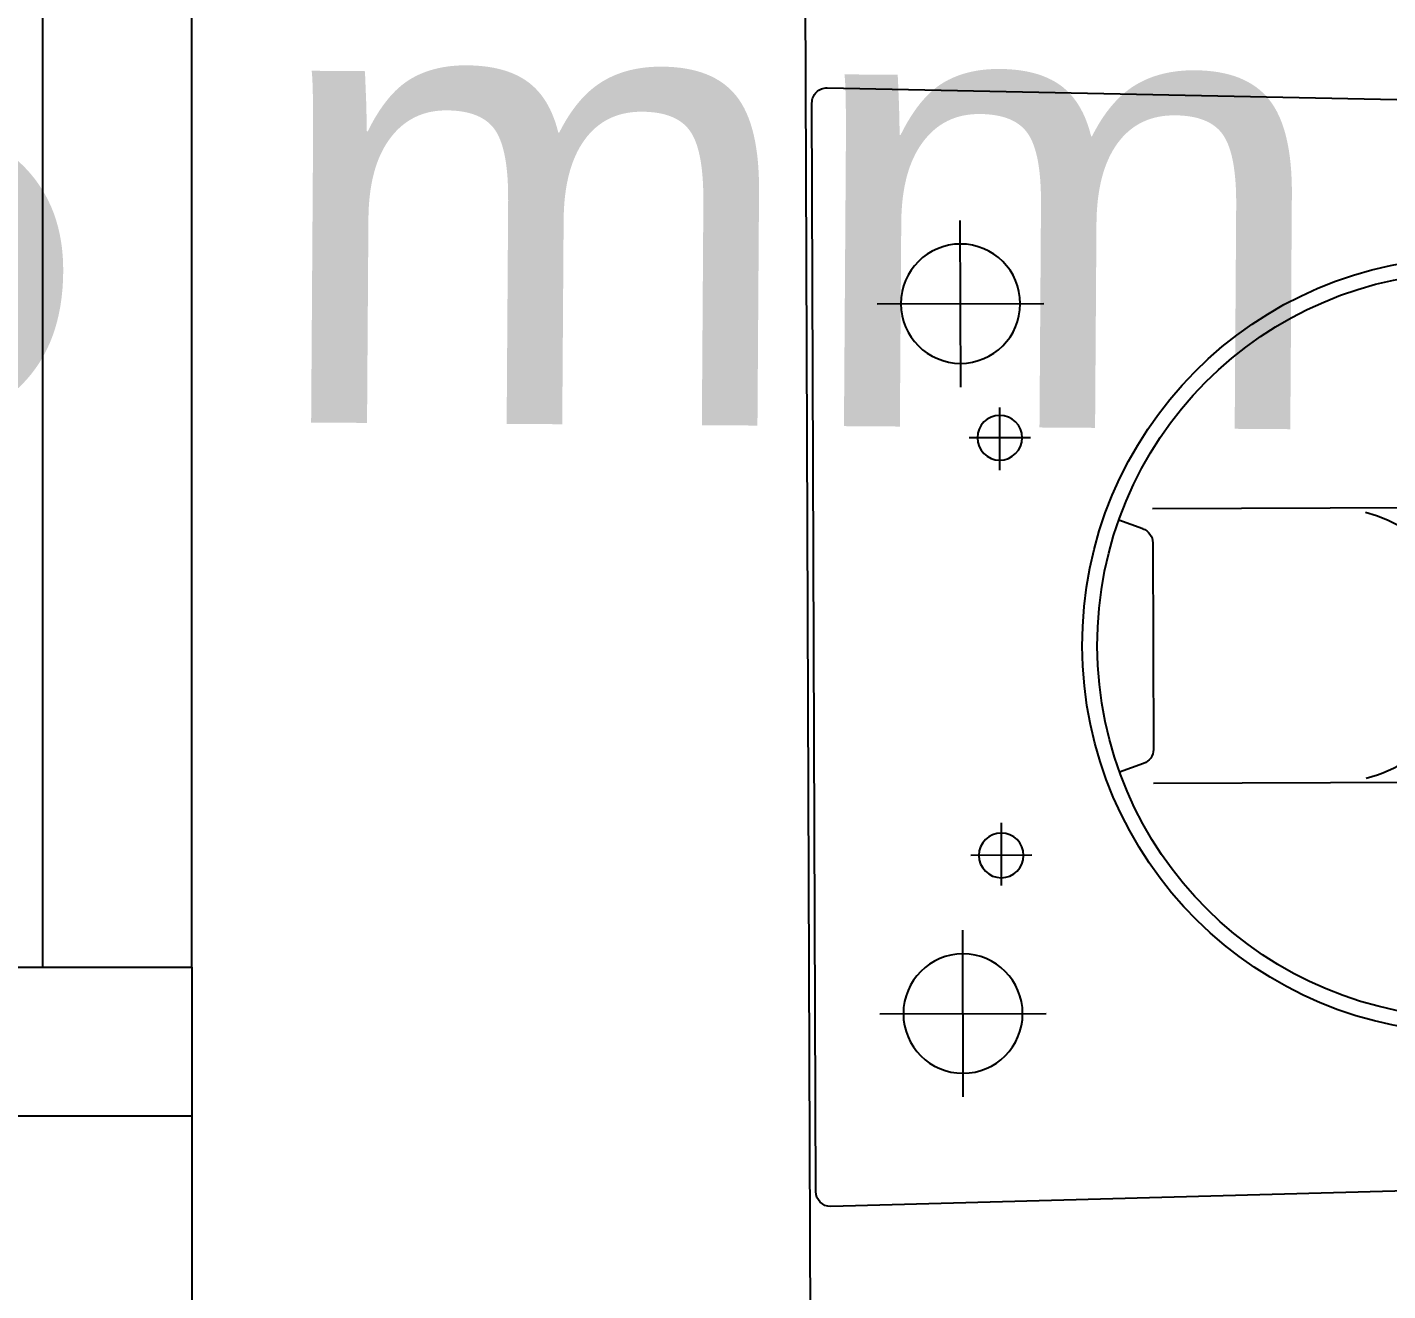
# Model space of a CAD drawing. Extents: x -678889171 to 586587, y -792238163 to 335485.
# Drawn here: x 83686.2 to 84142.4, y 48316.9 to 48740.5 of the extents above; entities that cross this region are included whole.
import ezdxf
from ezdxf import colors
from ezdxf.entities.mleader import LeaderData, LeaderLine
from ezdxf.math import Vec2, Vec3

# ---------------------------------------------------------------- set-up
doc = ezdxf.new("R2010")
doc.units = 0
doc.header["$MEASUREMENT"] = 0
for name, color, linetype in [('E-TEXT', 3, 'Continuous'), ('XR-Typ26$0$XR-A-TYP-2-3-4-5-6-7-8-9-10$0$A-FURN-SANT', 252, 'Continuous'), ('XR-Typ26$0$XR-A-TYP-2-3-4-5-6-7-8-9-10$0$A-WALL', 252, 'Continuous'), ('XR-Typ26$0$XR-A-TYP-2-3-4-5-6-7-8-9-10$0$XR-A-TYP$0$TYPICAL TYPES$0$I-WC', 252, 'Continuous'), ('XR-Typ26$0$XR-A-TYP-2-3-4-5-6-7-8-9-10$0$XR-A-TYP-2-4-6-7-8$0$A-GLAZ', 252, 'Continuous')]:
    doc.layers.add(name, color=color, linetype=linetype)
doc.styles.get("Standard").update_dxf_attribs({"font": 'arial.ttf'})

# ---------------------------------------------------------------- blocks, each defined once
blk = doc.blocks.new('XR-Typ26$0$XR-A-TYP-2-3-4-5-6-7-8-9-10$0$XR-A-TYP$0$TYPICAL TYPES$0$XREF_3BR$0$YHFH')
at = {"layer": 'XR-Typ26$0$XR-A-TYP-2-3-4-5-6-7-8-9-10$0$A-FURN-SANT', "ltscale": 2}
for p, q in [((3816.29924688441, 8625.995165245127, -1.649815125137933e-08), (3816.29924688441, 8570.117758905952, -1.649815125137933e-08)), ((3788.360543714829, 8598.056462075547, -1.649815125136577e-08), (3844.237950054034, 8598.056462075547, -1.649815125136577e-08)), ((3829.29924688442, 8534.181414187202, -1.649815125137934e-08), (3829.29924688442, 8555.194268680716, -1.649815125137934e-08)), ((3839.555816882224, 8545.056462075547, -1.649815125137933e-08), (3819.081299043395, 8545.056462075547, -1.649815125137933e-08)), ((3829.299246884428, 8415.931509963892, -1.649815125136577e-08), (3829.299246884439, 8394.918655470377, -1.649815125137933e-08)), ((3839.55581688221, 8405.056462075547, -1.649815125137933e-08), (3819.081299043399, 8405.056462075547, -1.649815125136577e-08)), ((3816.29924688442, 8387.995165245156, -1.649815125137933e-08), (3816.299246884424, 8332.117758905966, -1.649815125136576e-08)), ((3788.360543714825, 8360.056462075547, -1.649815125137933e-08), (3844.237950054001, 8360.056462075547, -1.649815125137933e-08))]:
    blk.add_line(p, q, dxfattribs=at)
at = {"layer": 'XR-Typ26$0$XR-A-TYP-2-3-4-5-6-7-8-9-10$0$A-FURN-SANT'}
for p, q in [((3971.691077178813, 8521.088865198864, -1.649815125136579e-08), (3880.459599812842, 8521.08886519885, -1.649815125137933e-08)), ((3877.149884704533, 8514.41339889601, -1.649815125136576e-08), (3869.107092954735, 8517.302409402968, -1.649815125137933e-08)), ((3880.459599812853, 8440.408037342058, -1.649815125137933e-08), (3880.459599812857, 8509.707770671754, -1.649815125137931e-08)), ((3877.149884704537, 8435.702409117817, -1.649815125137934e-08), (3869.107092954731, 8432.813398610844, -1.649815125136577e-08)), ((3971.691077178843, 8429.026942814948, -1.649815125136577e-08), (3880.459599812839, 8429.026942814948, -1.649815125137934e-08))]:
    blk.add_line(p, q, dxfattribs=at)
at = {"layer": 'XR-Typ26$0$XR-A-TYP-2-3-4-5-6-7-8-9-10$0$A-FURN-SANT', "elevation": -1.649815125136577e-08}
blk.add_lwpolyline([(3766.711459611051, 8292.557687384658, 0.4205564397225085), (3771.81929336489, 8287.558656090885), (4088.376902891883, 8295.065597664856, 0.9907966345221424), (4088.376902462147, 8655.050210352972), (3771.725639230914, 8662.558274657495, 0.4142021840473481), (3766.725639234697, 8657.558468898453)], format="xyb", close=True, dxfattribs=at)
at = {"layer": 'XR-Typ26$0$XR-A-TYP-2-3-4-5-6-7-8-9-10$0$A-FURN-SANT'}
for centre, radius in [((3816.29924688441, 8598.056462075547, -1.649815125137933e-08), 19.99999999999999), ((3829.299246884424, 8545.056462075547, -1.649815125137933e-08), 7.499999999999998), ((3829.299246884424, 8405.056462075561, -1.649815125136579e-08), 7.499999999999998), ((3816.29924688442, 8360.056462075561, -1.649815125137933e-08), 19.99999999999999)]:
    blk.add_circle(centre, radius, dxfattribs=at)
for centre, radius, start, end in [((3986.712674042607, 8475.057904002693, -1.649815125137933e-08), 129.9999999999999, 90, 270), ((3986.712674042607, 8475.057904002693, -1.649815125137933e-08), 124.9626781836075, 90, 270), ((3940.516252911377, 8475.057904006913, -1.649815125136579e-08), 46.03096119195254, 284.2033058493439, 75.79669415065611), ((3875.459599812824, 8509.70777067174, -1.649815125137934e-08), 4.999999999999997, 8.337633264175721e-10, 70.24146117133361), ((3875.459599812842, 8440.408037342058, -1.649815125137931e-08), 4.999999999999997, 289.7585388286664, 8.337633264175721e-10)]:
    blk.add_arc(centre, radius, start, end, dxfattribs=at)
blk = doc.blocks.new('*U1144')
at = {"layer": 'XR-Typ26$0$XR-A-TYP-2-3-4-5-6-7-8-9-10$0$XR-A-TYP-2-4-6-7-8$0$A-GLAZ'}
for p, q in [((80476.1037106658, 59997.1206152086), (79976.10370758761, 59997.11541187624)), ((79976.10370635943, 59947.11541187624), (80476.10370943762, 59947.1206152086)), ((79976.10370513113, 59897.11540542316), (80476.10370820932, 59897.12060875558))]:
    blk.add_line(p, q, dxfattribs=at)
blk.add_lwpolyline([(79926.10370513113, 60147.1154066514), (80526.10370820932, 60147.1154066514)], dxfattribs=at)
for points in [[(79926.10370758761, 59997.11541310448), (79976.10370758761, 59997.11541187624), (79976.10370513113, 59897.11540542316), (79926.10370513113, 59897.1154066514)], [(80476.1037106658, 59997.1206152086), (80526.1037106658, 59997.12061398036), (80526.10370820932, 59897.12060752734), (80476.10370820932, 59897.12060875558)]]:
    blk.add_lwpolyline(points, close=True, dxfattribs=at)

msp = doc.modelspace()

# ---------------------------------------------------------------- linework, layer by layer
at = {"layer": 'XR-Typ26$0$XR-A-TYP-2-3-4-5-6-7-8-9-10$0$A-FURN-SANT', "extrusion": (1.045919649475891e-09, -1.317792177900663e-06, 0.9999999999991317)}
msp.add_line((83945.7087356441, 49102.4077315412), (83950.27660467869, 47886.29982188977), dxfattribs=at)
msp.add_line((83945.7087356441, 49102.4077315412), (83950.27660467869, 47886.29982188977), dxfattribs=at)
at = {"layer": 'XR-Typ26$0$XR-A-TYP-2-3-4-5-6-7-8-9-10$0$A-WALL'}
msp.add_line((83741.39078253353, 48375.41675216539), (83491.39078253359, 48375.4166208691), dxfattribs=at)
msp.add_lwpolyline([(83741.39078253348, 48375.41686868983), (83741.3913514673, 47292.11547055823), (85291.38119432823, 47292.11631090829), (85291.38034823592, 48118.18988022176), (85411.38034823538, 48118.18988022176), (85411.38131724569, 47172.106951123), (84811.38109299088, 47172.12897374653), (84811.38254112544, 45530.53321395336)], dxfattribs=at)

# ---------------------------------------------------------------- block references
at = {"layer": 'XR-Typ26$0$XR-A-TYP-2-3-4-5-6-7-8-9-10$0$XR-A-TYP$0$TYPICAL TYPES$0$I-WC', "extrusion": (-1.097025454470041e-10, -1.096253815933164e-06, 0.9999999999993993), "xscale": -1, "rotation": 180.1969805747952}
msp.add_blockref('XR-Typ26$0$XR-A-TYP-2-3-4-5-6-7-8-9-10$0$XR-A-TYP$0$TYPICAL TYPES$0$XREF_3BR$0$YHFH', (80154.12639497788, 56994.69723372647, -0.0624894474421587), dxfattribs=at)
msp.add_blockref('XR-Typ26$0$XR-A-TYP-2-3-4-5-6-7-8-9-10$0$XR-A-TYP$0$TYPICAL TYPES$0$XREF_3BR$0$YHFH', (80154.12639497788, 56994.69723372647, -0.0624894474421587), dxfattribs=at)
at = {"layer": 'XR-Typ26$0$XR-A-TYP-2-3-4-5-6-7-8-9-10$0$XR-A-TYP-2-4-6-7-8$0$A-GLAZ', "rotation": 90.00005546446765}
msp.add_blockref('*U1144', (143638.5835606287, -31550.6288537453), dxfattribs=at)
msp.add_blockref('*U1144', (143638.5835606287, -31550.6288537453), dxfattribs=at)

# ---------------------------------------------------------------- leaders
at = {"layer": 'E-TEXT', "color": 30}
ml = msp.add_multileader_mtext('Standard', dxfattribs=at)
ml.set_content('\\C30;CT1{\\fArial|b0|i0|c178|p34;5}/DP-T-8 {\\A1;3(1x3)mm\\H0.7x;\\S2^ ;\\H1.42857x; \\P∅ 25 mm PVC CONDUIT}', color=3)
ml.set_leader_properties(color=30)
ml.build(insert=Vec2(0, 0))
ml.multileader.update_dxf_attribs({"text_right_attachment_type": 6, "dogleg_length": 0.2763936738358556, "arrow_head_size": 153.5520410199195, "scale": 2})
ctx = ml.context
ctx.base_point, ctx.scale, ctx.char_height, ctx.arrow_head_size, ctx.landing_gap_size, ctx.plane_origin, ctx.plane_x_axis, ctx.plane_y_axis = Vec3(83242.42319999804, 49045.7179866587, -1.941145277798938), 2, 153.5520410199195, 153.5520410199195, 3.071040820398391, Vec3(81390.95863740877, 56349.29824090943, -1.941116896146495), Vec3(0.999976866597217, -0.00680193137365684, 3.477911888746864e-09), Vec3(0.006801931373656824, 0.999976866597217, 4.799668914001097e-09)
ctx.right_attachment = 6
notes = []
notes.append((ctx, [(1, (1, 1, 0), (85654.80140647794, 48924.90985426773, -1.941137386164951), (-0.9999768665972169, 0.006801931373656839, -3.477911888746863e-09), 0.5527873476717116, [(1, [(86091.46024412624, 46328.67716872814, -1.941148252634734)], 0, [])])]))
ctx.mtext.insert, ctx.mtext.text_direction, ctx.mtext.rotation, ctx.mtext.width, ctx.mtext.defined_height, ctx.mtext.flow_direction, ctx.mtext.extrusion = Vec3(83246.0374122262, 49125.56116191298, -1.941144883788194), Vec3(0.999976866597217, -0.006801931373656839, 3.477911888746863e-09), 6.276383323354838, 3689.840183907986, 503.608197250026, 5, Vec3(-3.510478451379605e-09, -4.775901363335934e-09, 1)
for ctx, leaders in notes:
    for number, flags, end, landing, length, lines in leaders:
        leader = LeaderData()
        leader.index, (leader.has_last_leader_line, leader.has_dogleg_vector, leader.attachment_direction) = number, flags
        leader.last_leader_point, leader.dogleg_vector, leader.dogleg_length = Vec3(end), Vec3(landing), length
        for number, points, colour, breaks in lines:
            line = LeaderLine()
            line.index, line.vertices, line.color, line.breaks = number, Vec3.list(points), colors.encode_raw_color(colour), breaks
            leader.lines.append(line)
        ctx.leaders.append(leader)

doc.saveas('drawing.dxf')
